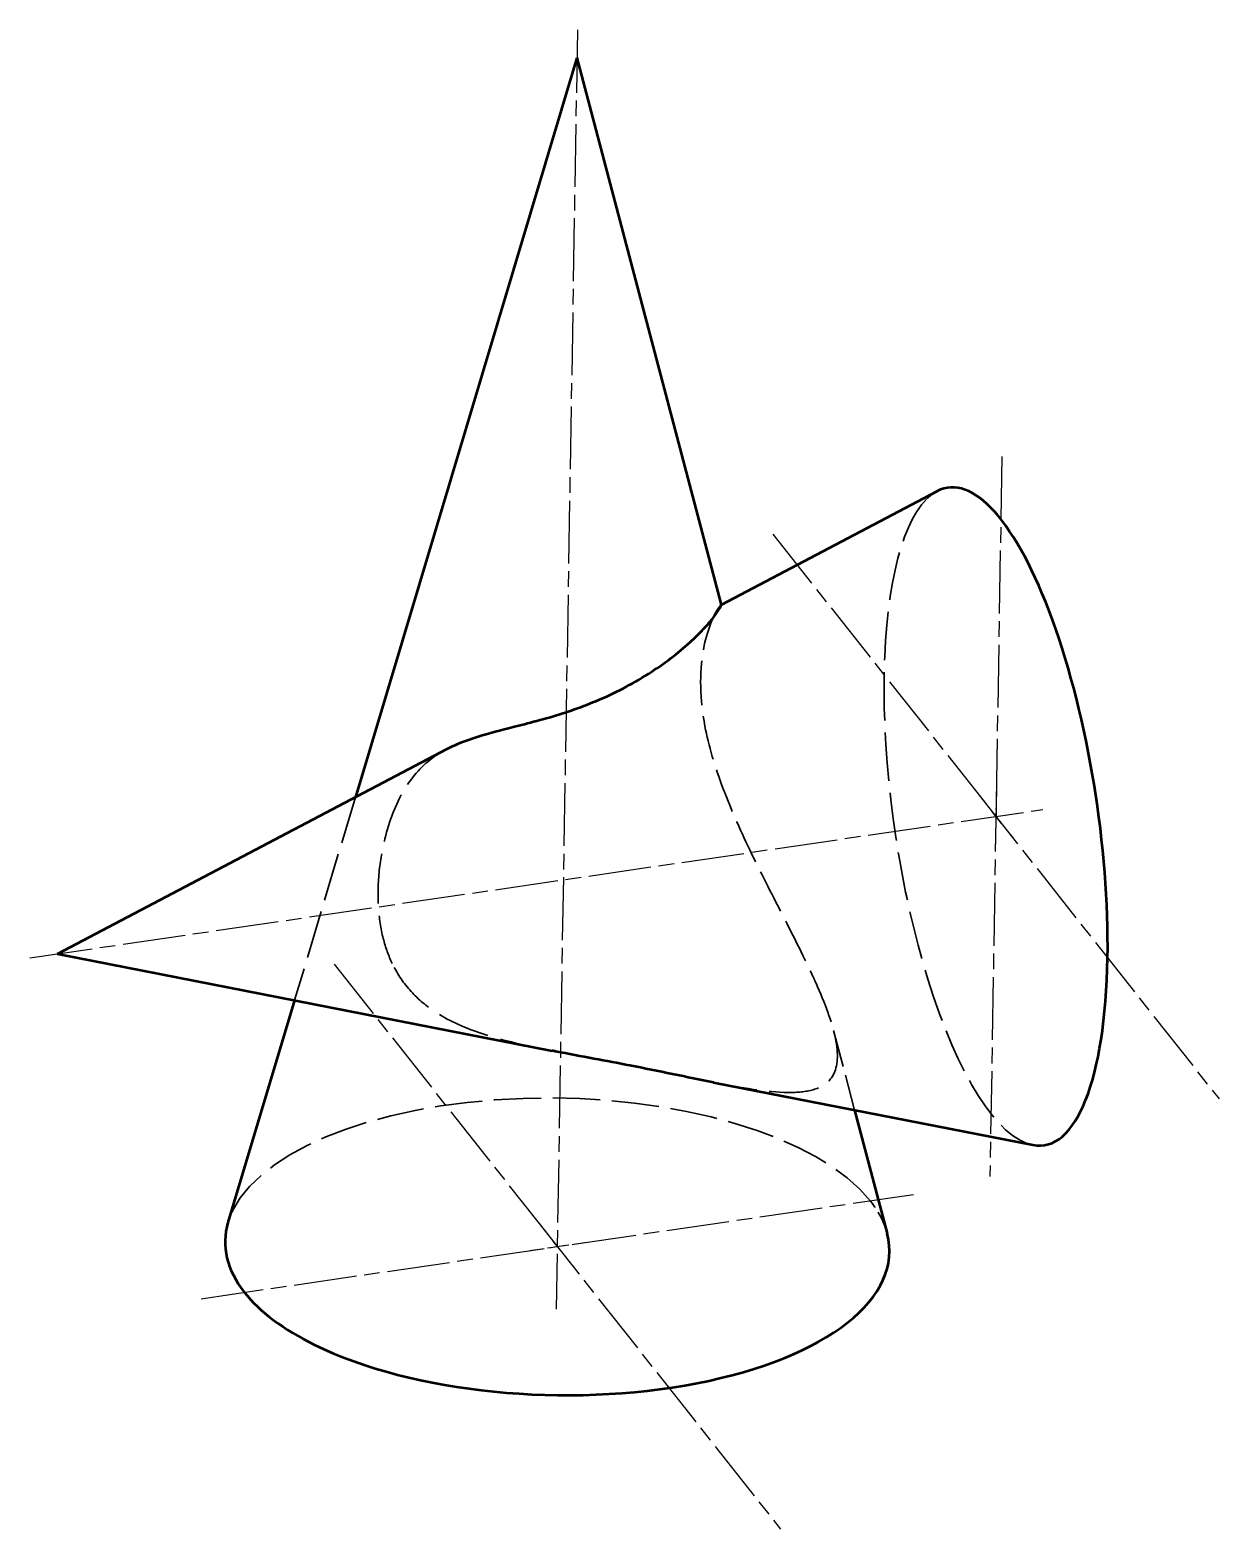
# Model space of a CAD drawing. Header units: millimetres. Extents: x 24.9 to 60.7, y 15.5 to 60.6.
import ezdxf

# ---------------------------------------------------------------- set-up
doc = ezdxf.new("R2010")
doc.units = ezdxf.units.MM
doc.header["$LTSCALE"] = 0.333333
doc.linetypes.add('CHAIN', pattern=[0.7087, 0.4724, -0.0591, 0.1181, -0.0591])
doc.linetypes.add('DASHED', pattern=[0.2067, 0.1654, -0.0413])
for name, color, linetype, lineweight in [('Видимый контур (ГОСТ)', 7, 'Continuous', 50), ('Маркер центра (ГОСТ)', 7, 'Continuous', 25), ('Невидимый контур (ГОСТ)', 7, 'DASHED', 35), ('Осевая линия (ГОСТ)', 7, 'Continuous', 25)]:
    doc.layers.add(name, color=color, linetype=linetype, lineweight=lineweight)

msp = doc.modelspace()

# ---------------------------------------------------------------- linework, layer by layer
at = {"layer": 'Видимый контур (ГОСТ)'}
for p, q in [((41.335, 59.765), (34.668, 37.514)), ((41.335, 59.765), (45.681, 43.297)), ((45.68, 43.303), (52.18, 46.721)), ((25.696, 32.796), (37.432, 38.967)), ((25.696, 32.796), (40.593, 29.879)), ((32.836, 31.398), (30.832, 24.71)), ((45.443, 28.929), (55.06, 27.046)), ((49.693, 28.097), (50.673, 24.382))]:
    msp.add_line(p, q, dxfattribs=at)
for centre, major_axis, ratio, start_param, end_param in [((53.946, 36.931), (-1.448, 9.895), 0.306987, 4.223497, 6.390914), ((53.946, 36.931), (1.448, -9.895), 0.306987, 6.175456, 7.36509), ((40.743, 23.988), (-9.999, 0.165), 0.44697, 6.157943, 6.63348), ((40.743, 23.988), (9.999, -0.165), 0.44697, 3.900486, 6.408427), ((40.743, 23.988), (-9.999, 0.165), 0.44697, 0.350295, 0.758893)]:
    msp.add_ellipse(centre, major_axis=major_axis, ratio=ratio, start_param=start_param, end_param=end_param, dxfattribs=at)
for points, knots in [([(42.339, 40.593), (42.859, 40.836), (43.384, 41.139), (44.293, 41.776), (44.68, 42.108), (45.089, 42.512), (45.21, 42.64), (45.408, 42.87), (45.486, 42.97), (45.631, 43.173), (45.678, 43.263), (45.682, 43.293), (45.682, 43.295), (45.681, 43.297)], [0, 0, 0, 0, 0.1743935, 0.1743935, 0.348787, 0.348787, 0.4256139, 0.4256139, 0.5024408, 0.5024408, 0.6286344, 0.6286344, 0.6404628, 0.6404628, 0.6404628, 0.6404628]), ([(37.432, 38.966), (37.507, 39.006), (37.585, 39.044), (37.889, 39.181), (38.13, 39.266), (38.671, 39.435), (39.067, 39.537), (39.862, 39.738), (40.374, 39.868), (41.391, 40.19), (41.896, 40.385), (42.339, 40.593)], [5.1115792, 5.1115792, 5.1115792, 5.1115792, 5.1420455, 5.1420455, 5.2270029, 5.2270029, 5.3408438, 5.3408438, 5.4896229, 5.4896229, 5.638402, 5.638402, 5.638402, 5.638402]), ([(45.443, 28.929), (44.658, 29.082), (43.791, 29.268), (42.239, 29.57), (41.465, 29.71), (40.658, 29.866), (40.625, 29.873), (40.593, 29.879)], [3.2696826, 3.2696826, 3.2696826, 3.2696826, 3.5477084, 3.5477084, 3.767277, 3.767277, 3.7765116, 3.7765116, 3.7765116, 3.7765116])]:
    msp.add_open_spline(points, degree=3, knots=knots, dxfattribs=at)
at = {"layer": 'Маркер центра (ГОСТ)', "linetype": 'CHAIN', "ltscale": 11.993792}
for p, q in [((54.126, 47.763), (53.933, 36.098)), ((47.23, 45.431), (54.463, 36.277)), ((53.43, 37.585), (60.663, 28.431)), ((53.43, 37.585), (60.663, 28.431)), ((53.96, 37.764), (53.767, 26.099)), ((34.027, 32.488), (41.26, 23.334)), ((30.024, 22.419), (51.463, 25.557)), ((40.227, 24.642), (47.46, 15.488))]:
    msp.add_line(p, q, dxfattribs=at)
at = {"layer": 'Маркер центра (ГОСТ)', "linetype": 'CHAIN', "ltscale": 2.777527}
for p, q in [((53.96, 37.764), (53.933, 36.098)), ((39.919, 23.867), (41.568, 24.109))]:
    msp.add_line(p, q, dxfattribs=at)
at = {"layer": 'Невидимый контур (ГОСТ)', "ltscale": 0.053756}
msp.add_line((45.672, 43.299), (45.68, 43.303), dxfattribs=at)
at = {"layer": 'Невидимый контур (ГОСТ)', "ltscale": 26.099529}
msp.add_line((34.668, 37.514), (32.836, 31.398), dxfattribs=at)
at = {"layer": 'Невидимый контур (ГОСТ)', "ltscale": 20.228962}
msp.add_line((49.061, 30.489), (49.693, 28.097), dxfattribs=at)
at = {"layer": 'Невидимый контур (ГОСТ)', "ltscale": 26.377283}
msp.add_ellipse((53.946, 36.931), major_axis=(-1.448, 9.895), ratio=0.306987, start_param=0.225413, end_param=2.042808, dxfattribs=at)
at = {"layer": 'Невидимый контур (ГОСТ)', "ltscale": 6.724462}
msp.add_ellipse((53.946, 36.931), major_axis=(-1.448, 9.895), ratio=0.306987, start_param=0.107729, end_param=0.225413, dxfattribs=at)
at = {"layer": 'Невидимый контур (ГОСТ)', "ltscale": 23.973301}
msp.add_ellipse((53.946, 36.931), major_axis=(1.448, -9.895), ratio=0.306987, start_param=5.1844, end_param=6.175456, dxfattribs=at)
at = {"layer": 'Невидимый контур (ГОСТ)', "ltscale": 25.833239}
msp.add_ellipse((40.743, 23.988), major_axis=(-9.999, 0.165), ratio=0.44697, start_param=3.488078, end_param=6.157943, dxfattribs=at)
at = {"layer": 'Невидимый контур (ГОСТ)', "ltscale": 12.641936}
msp.add_ellipse((40.743, 23.988), major_axis=(9.999, -0.165), ratio=0.44697, start_param=0.125242, end_param=0.346485, dxfattribs=at)
at = {"layer": 'Невидимый контур (ГОСТ)', "ltscale": 7.072337}
msp.add_open_spline([(45.681, 43.297), (45.677, 43.311), (45.641, 43.276), (45.592, 43.204), (45.591, 43.201), (45.589, 43.199)], degree=3, knots=[0.6404628, 0.6404628, 0.6404628, 0.6404628, 0.754828, 0.754828, 0.7583456, 0.7583456, 0.7583456, 0.7583456], dxfattribs=at)
at = {"layer": 'Невидимый контур (ГОСТ)', "ltscale": 24.238718}
msp.add_open_spline([(45.589, 43.199), (45.462, 43.006), (45.244, 42.537), (45.022, 41.261), (45.033, 40.454), (45.298, 39.075), (45.487, 38.429), (45.988, 37.104), (46.297, 36.423), (46.902, 35.176), (47.252, 34.499), (47.893, 33.246), (48.186, 32.667), (48.43, 32.137)], degree=3, knots=[0.758346, 0.758346, 0.758346, 0.758346, 1.062313, 1.062313, 1.369799, 1.369799, 1.5854, 1.5854, 1.801001, 1.801001, 2.010632, 2.010632, 2.193972, 2.193972, 2.193972, 2.193972], dxfattribs=at)
at = {"layer": 'Невидимый контур (ГОСТ)', "ltscale": 3.389272}
msp.add_open_spline([(37.046, 38.732), (37.051, 38.735), (37.056, 38.738), (37.172, 38.82), (37.298, 38.896), (37.432, 38.966)], degree=3, knots=[5.05485639, 5.05485639, 5.05485639, 5.05485639, 5.05708817, 5.05708817, 5.11157917, 5.11157917, 5.11157917, 5.11157917], dxfattribs=at)
at = {"layer": 'Невидимый контур (ГОСТ)', "ltscale": 27.180668}
msp.add_open_spline([(35.777, 32.504), (35.667, 32.731), (35.574, 32.987), (35.427, 33.561), (35.381, 33.882), (35.339, 34.515), (35.345, 34.881), (35.415, 35.599), (35.478, 35.951), (35.683, 36.786), (35.877, 37.3), (36.382, 38.148), (36.697, 38.485), (37.046, 38.732)], degree=3, knots=[4.3427998, 4.3427998, 4.3427998, 4.3427998, 4.4209826, 4.4209826, 4.5108838, 4.5108838, 4.6115388, 4.6115388, 4.7121938, 4.7121938, 4.884641, 4.884641, 5.0548564, 5.0548564, 5.0548564, 5.0548564], dxfattribs=at)
at = {"layer": 'Невидимый контур (ГОСТ)', "ltscale": 28.914448}
msp.add_open_spline([(40.593, 29.879), (39.851, 30.024), (39.115, 30.185), (38.02, 30.548), (37.509, 30.769), (36.868, 31.177), (36.608, 31.382), (36.159, 31.858), (35.969, 32.13), (35.81, 32.437), (35.793, 32.47), (35.777, 32.504)], degree=3, knots=[3.7765116, 3.7765116, 3.7765116, 3.7765116, 3.9868456, 3.9868456, 4.1342131, 4.1342131, 4.2326472, 4.2326472, 4.3310813, 4.3310813, 4.3427998, 4.3427998, 4.3427998, 4.3427998], dxfattribs=at)
at = {"layer": 'Невидимый контур (ГОСТ)', "ltscale": 27.133881}
msp.add_open_spline([(48.43, 32.137), (48.465, 32.061), (48.499, 31.986), (48.794, 31.326), (49.016, 30.739), (49.215, 29.778), (49.188, 29.402), (48.96, 28.983), (48.808, 28.85), (48.406, 28.679), (48.158, 28.639), (47.338, 28.604), (46.592, 28.711), (45.638, 28.892), (45.541, 28.91), (45.443, 28.929)], degree=3, knots=[2.193972, 2.193972, 2.193972, 2.193972, 2.220262, 2.220262, 2.428829, 2.428829, 2.637396, 2.637396, 2.779752, 2.779752, 2.922109, 2.922109, 3.234909, 3.234909, 3.269683, 3.269683, 3.269683, 3.269683], dxfattribs=at)
at = {"layer": 'Осевая линия (ГОСТ)', "linetype": 'CHAIN', "ltscale": 11.993792}
for p, q in [((41.349, 60.598), (40.712, 22.107)), ((24.871, 32.676), (55.355, 37.137))]:
    msp.add_line(p, q, dxfattribs=at)

doc.saveas('drawing.dxf')
